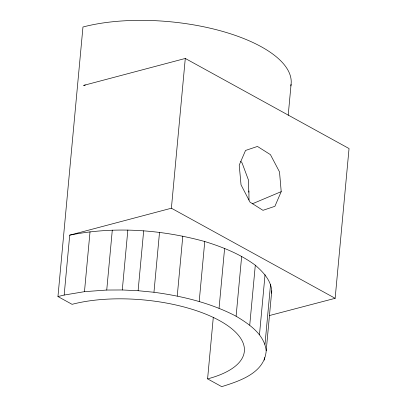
<?xml version="1.0" encoding="UTF-8"?>
<svg xmlns="http://www.w3.org/2000/svg" width="407" height="407" viewBox="0 0 407 407"><rect width="100%" height="100%" fill="white"/><g stroke="black" fill="none" stroke-linecap="round" stroke-linejoin="round"><path stroke-width="0.61" d="M248.992 200.056L248.901 190.954M57.957 296.561L64.164 295.055L69.719 235.154C114.392 226.18 160.989 229.507 204.762 241.519C222.598 247.044 240.186 254.029 255.301 265.211C262.998 271.942 270.92 280.118 271.759 290.857L266.203 350.758C264.581 373.021 239.616 381.038 221.713 386.65L207.59 378.881A104.96 41.85 5.3 0 0 219.5 320.599A104.96 41.85 5.3 0 0 72.08 304.329L57.957 296.561L82.962 27.01A126.836 50.575 5.3 0 1 222.451 31.359A126.836 50.575 5.3 0 1 290.812 85.953M64.164 295.055L84.473 291.666L90.028 231.761M84.473 291.666L106.741 290.043L112.296 230.138M106.741 290.043L122.288 289.972L127.844 230.072M122.288 289.972L138.11 290.72L143.671 230.82M266.203 350.758C264.362 334.315 249.125 324.084 236.106 316.224C210.617 302.869 182.321 296.108 153.963 292.267L159.519 232.366M185.287 58.46L349.043 148.55L335.149 298.306L171.393 208.216L185.287 58.46L83.613 85.404A126.836 50.575 5.3 0 1 85.358 85.022M177.249 296.037L182.804 236.136M199.206 301.424L204.762 241.519M207.59 378.881L213.283 317.511M219.058 308.231L224.613 248.331M236.106 316.224L241.661 256.318M249.74 325.112L255.301 265.211M259.488 334.585L265.043 274.684M264.993 344.307L270.548 284.407M264.291 360.134L264.525 357.611M288.202 115.278L291.071 84.381M271.281 293.203L271.759 290.857M281.212 191.641L274.893 206.318L262.973 210.322L250 202.126L241.03 184.829L239.224 165.125L245.543 150.448L257.463 146.444L270.436 154.64L279.507 171.907L281.212 191.641L252.289 203.821M69.719 235.154L171.393 208.216M269.403 315.552L335.149 298.306M138.11 290.72L153.963 292.267M240.7 161.482L241.692 162.22L242.369 163.716L248.474 180.087L248.804 192.221"/></g></svg>
